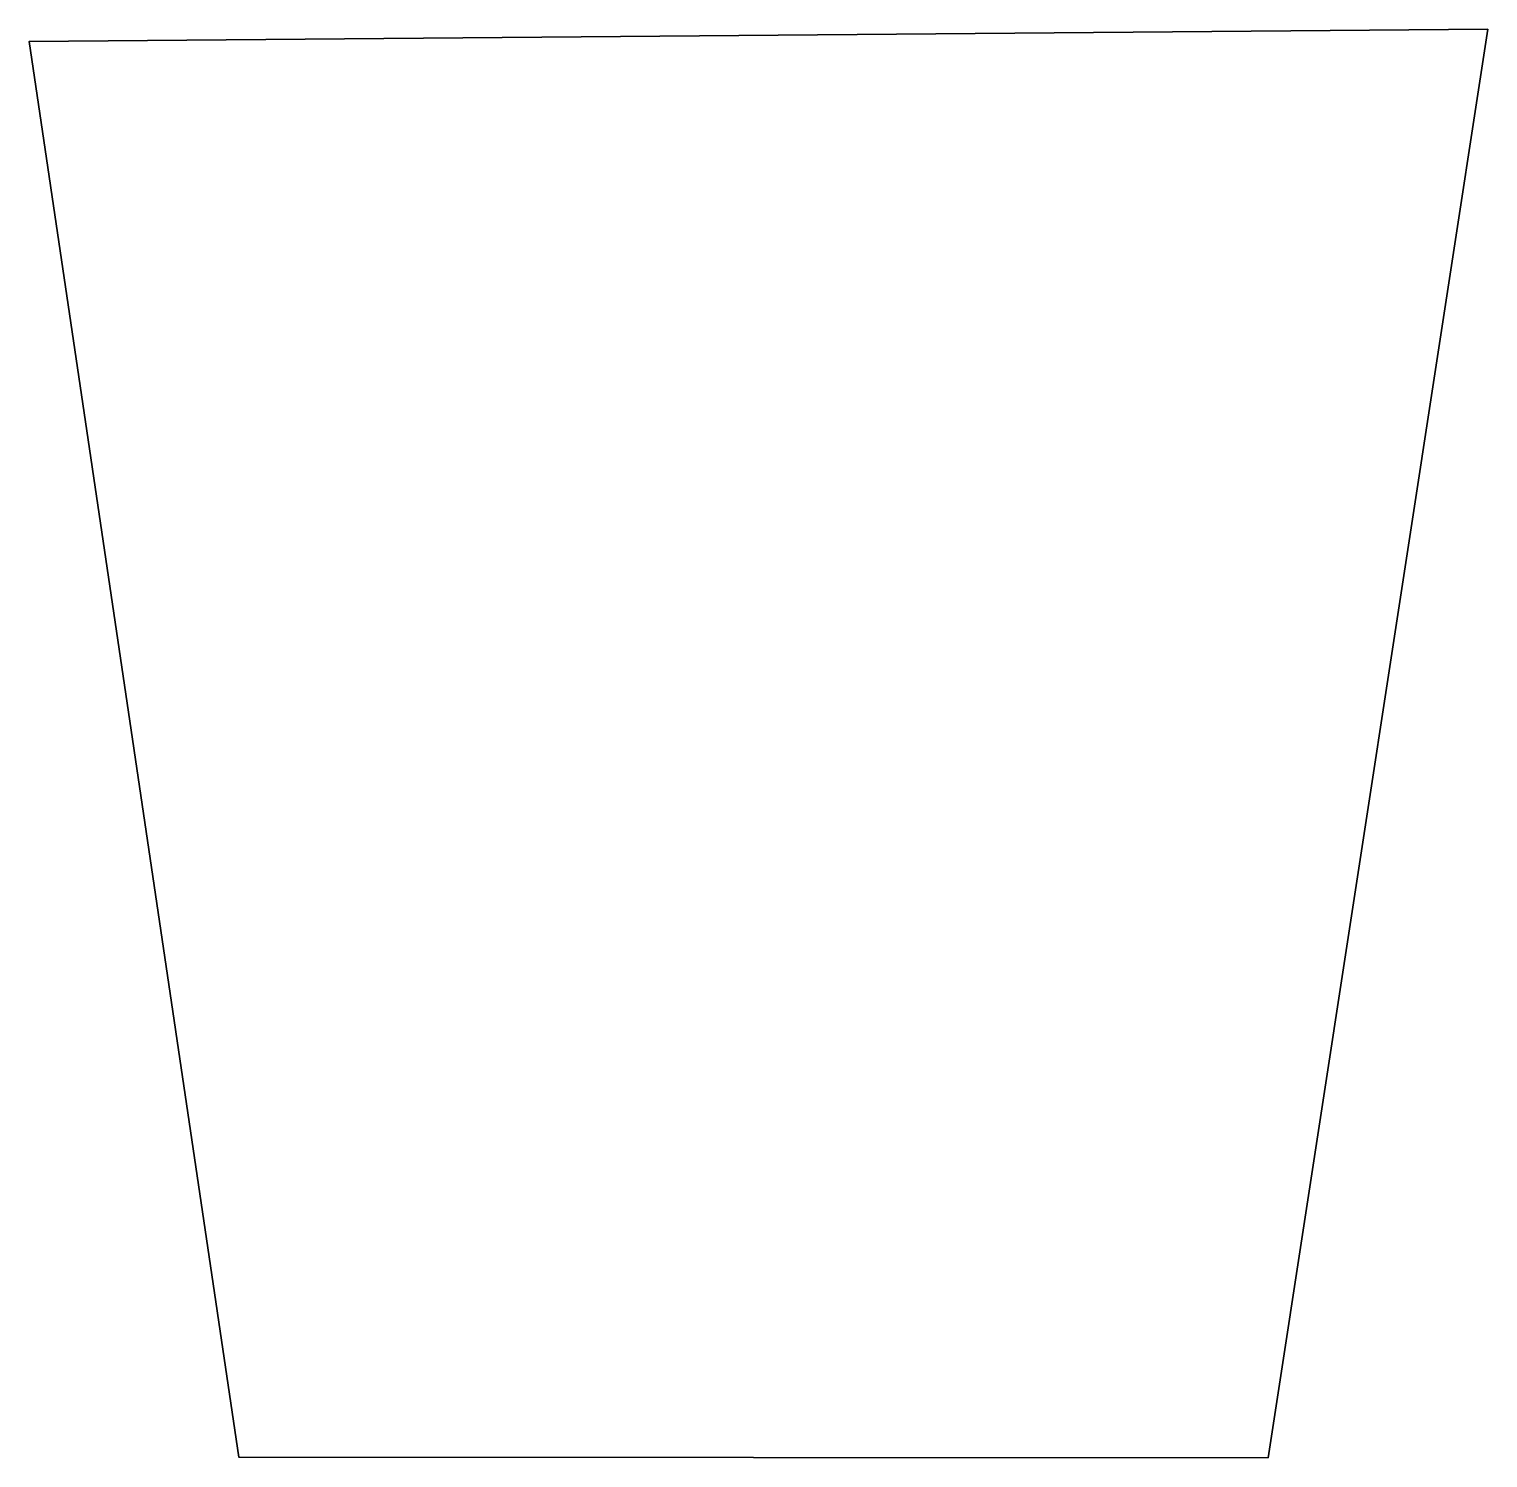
# Model space of a CAD drawing. Extents: x 0 to 2151, y -2107 to 0.
import ezdxf

# ---------------------------------------------------------------- set-up
doc = ezdxf.new("R2010")
doc.units = 0
doc.linetypes.add('Solid', pattern=[0])

msp = doc.modelspace()

# ---------------------------------------------------------------- linework, layer by layer
at = {"color": 0, "linetype": 'Solid', "lineweight": 35}
msp.add_lwpolyline([(2151, 0), (1827, -2107), (309, -2106), (0, -18), (2151, 0)], close=True, dxfattribs=at)

doc.saveas('drawing.dxf')
